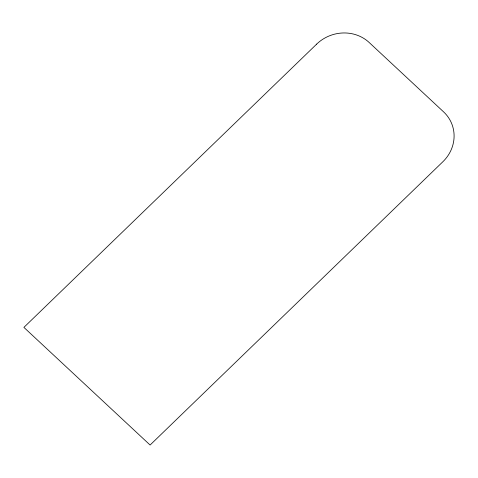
<?xml version="1.0" encoding="UTF-8"?>
<svg xmlns="http://www.w3.org/2000/svg" width="478" height="478" viewBox="0 0 478 478"><rect width="100%" height="100%" fill="white"/><g stroke="black" fill="none" stroke-linecap="round" stroke-linejoin="round"><path stroke-width="0.72" d="M316.663 44.113L23.9 327.388L150.098 445.03L442.861 161.749A37.445 34.96 -21.2 0 0 443.59 111.87L369.165 42.488A37.445 34.96 -21.2 0 0 316.663 44.113"/></g></svg>
